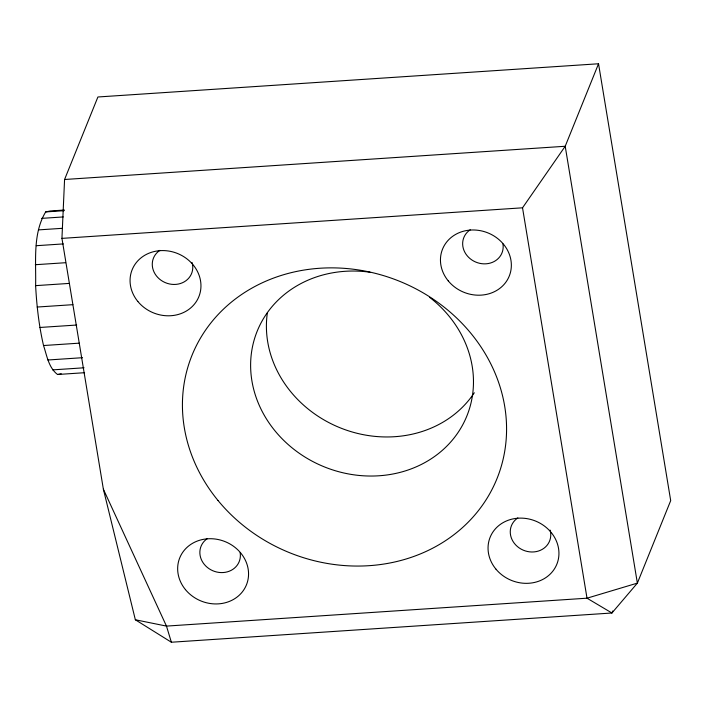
<?xml version="1.0" encoding="UTF-8"?>
<svg xmlns="http://www.w3.org/2000/svg" width="706" height="706" viewBox="0 0 706 706"><rect width="100%" height="100%" fill="white"/><g stroke="black" fill="none" stroke-linecap="round" stroke-linejoin="round"><path stroke-width="1.06" d="M61.943 238.381L64.573 179.492L97.905 96.987L598.538 63.769L670.7 500.616L637.368 583.121L611.934 613.002L171.373 642.231L135.349 619.771L103.376 489.214L61.943 238.381L522.528 207.811L565.206 146.266L598.538 63.769M84.588 372.706L57.53 374.498C48.564 367.649 46.905 355.586 43.534 345.534C38.971 325.872 36.694 305.777 35.618 285.639C36.191 261.22 32.538 233.712 45.678 211.915L50.294 210.97L64.361 210.035M612.755 610.964L611.934 613.002L587.013 598.194L166.475 626.098L135.349 619.771M57.53 374.498L61.219 373.739M64.573 179.492L565.206 146.266L637.368 583.121L587.013 598.194L522.528 207.811M45.678 211.915L64.078 210.697M41.628 218.375L63.275 216.936M38.415 229.9L62.225 228.32M36.253 245.706L63.319 243.914M35.3 264.715L65.605 262.711M35.618 285.639L69.17 283.415M37.171 307.039L72.894 304.674M39.871 327.469L76.68 325.034M43.534 345.534L79.248 343.16M47.893 359.998L82.531 357.695M52.668 369.873L84.058 367.791M103.376 489.214L166.475 626.098L171.373 642.231M474.291 392.765A113.084 100.667 22 0 1 341.96 428.524A113.084 100.667 22 0 1 267.362 312.882M429.698 297.376A113.084 100.667 22 0 1 423.9 463.11A113.084 100.667 22 0 1 254.328 391.68A113.084 100.667 22 0 1 369.962 272.216M502.946 243.897A20.562 18.303 22 0 1 475.562 261.988A20.562 18.303 22 0 1 470.24 229.785M550.106 530.1A20.562 18.303 22 0 1 538.334 551.077A20.562 18.303 22 0 1 513.094 541.555A20.562 18.303 22 0 1 517.842 517.922M240.146 552.63A20.562 18.303 22 0 1 212.762 570.722A20.562 18.303 22 0 1 207.449 538.519M192.12 262.561A20.562 18.303 22 0 1 180.348 283.538A20.562 18.303 22 0 1 155.108 274.016A20.562 18.303 22 0 1 159.847 250.383M218.039 500.528A164.489 146.433 22 0 0 495.524 482.11A164.489 146.433 22 0 0 319.933 268.245A164.489 146.433 22 0 0 218.039 500.528M185.44 589.607A35.98 32.035 22 0 0 246.138 585.583A35.98 32.035 22 0 0 207.732 538.793A35.98 32.035 22 0 0 185.44 589.607M137.846 301.471A35.98 32.035 22 0 0 198.545 297.438A35.98 32.035 22 0 0 160.13 250.656A35.98 32.035 22 0 0 137.846 301.471M448.239 280.873A35.98 32.035 22 0 0 508.938 276.84A35.98 32.035 22 0 0 470.523 230.059A35.98 32.035 22 0 0 448.239 280.873M495.833 569.01A35.98 32.035 22 0 0 556.531 564.976A35.98 32.035 22 0 0 518.125 518.195A35.98 32.035 22 0 0 495.833 569.01"/></g></svg>
